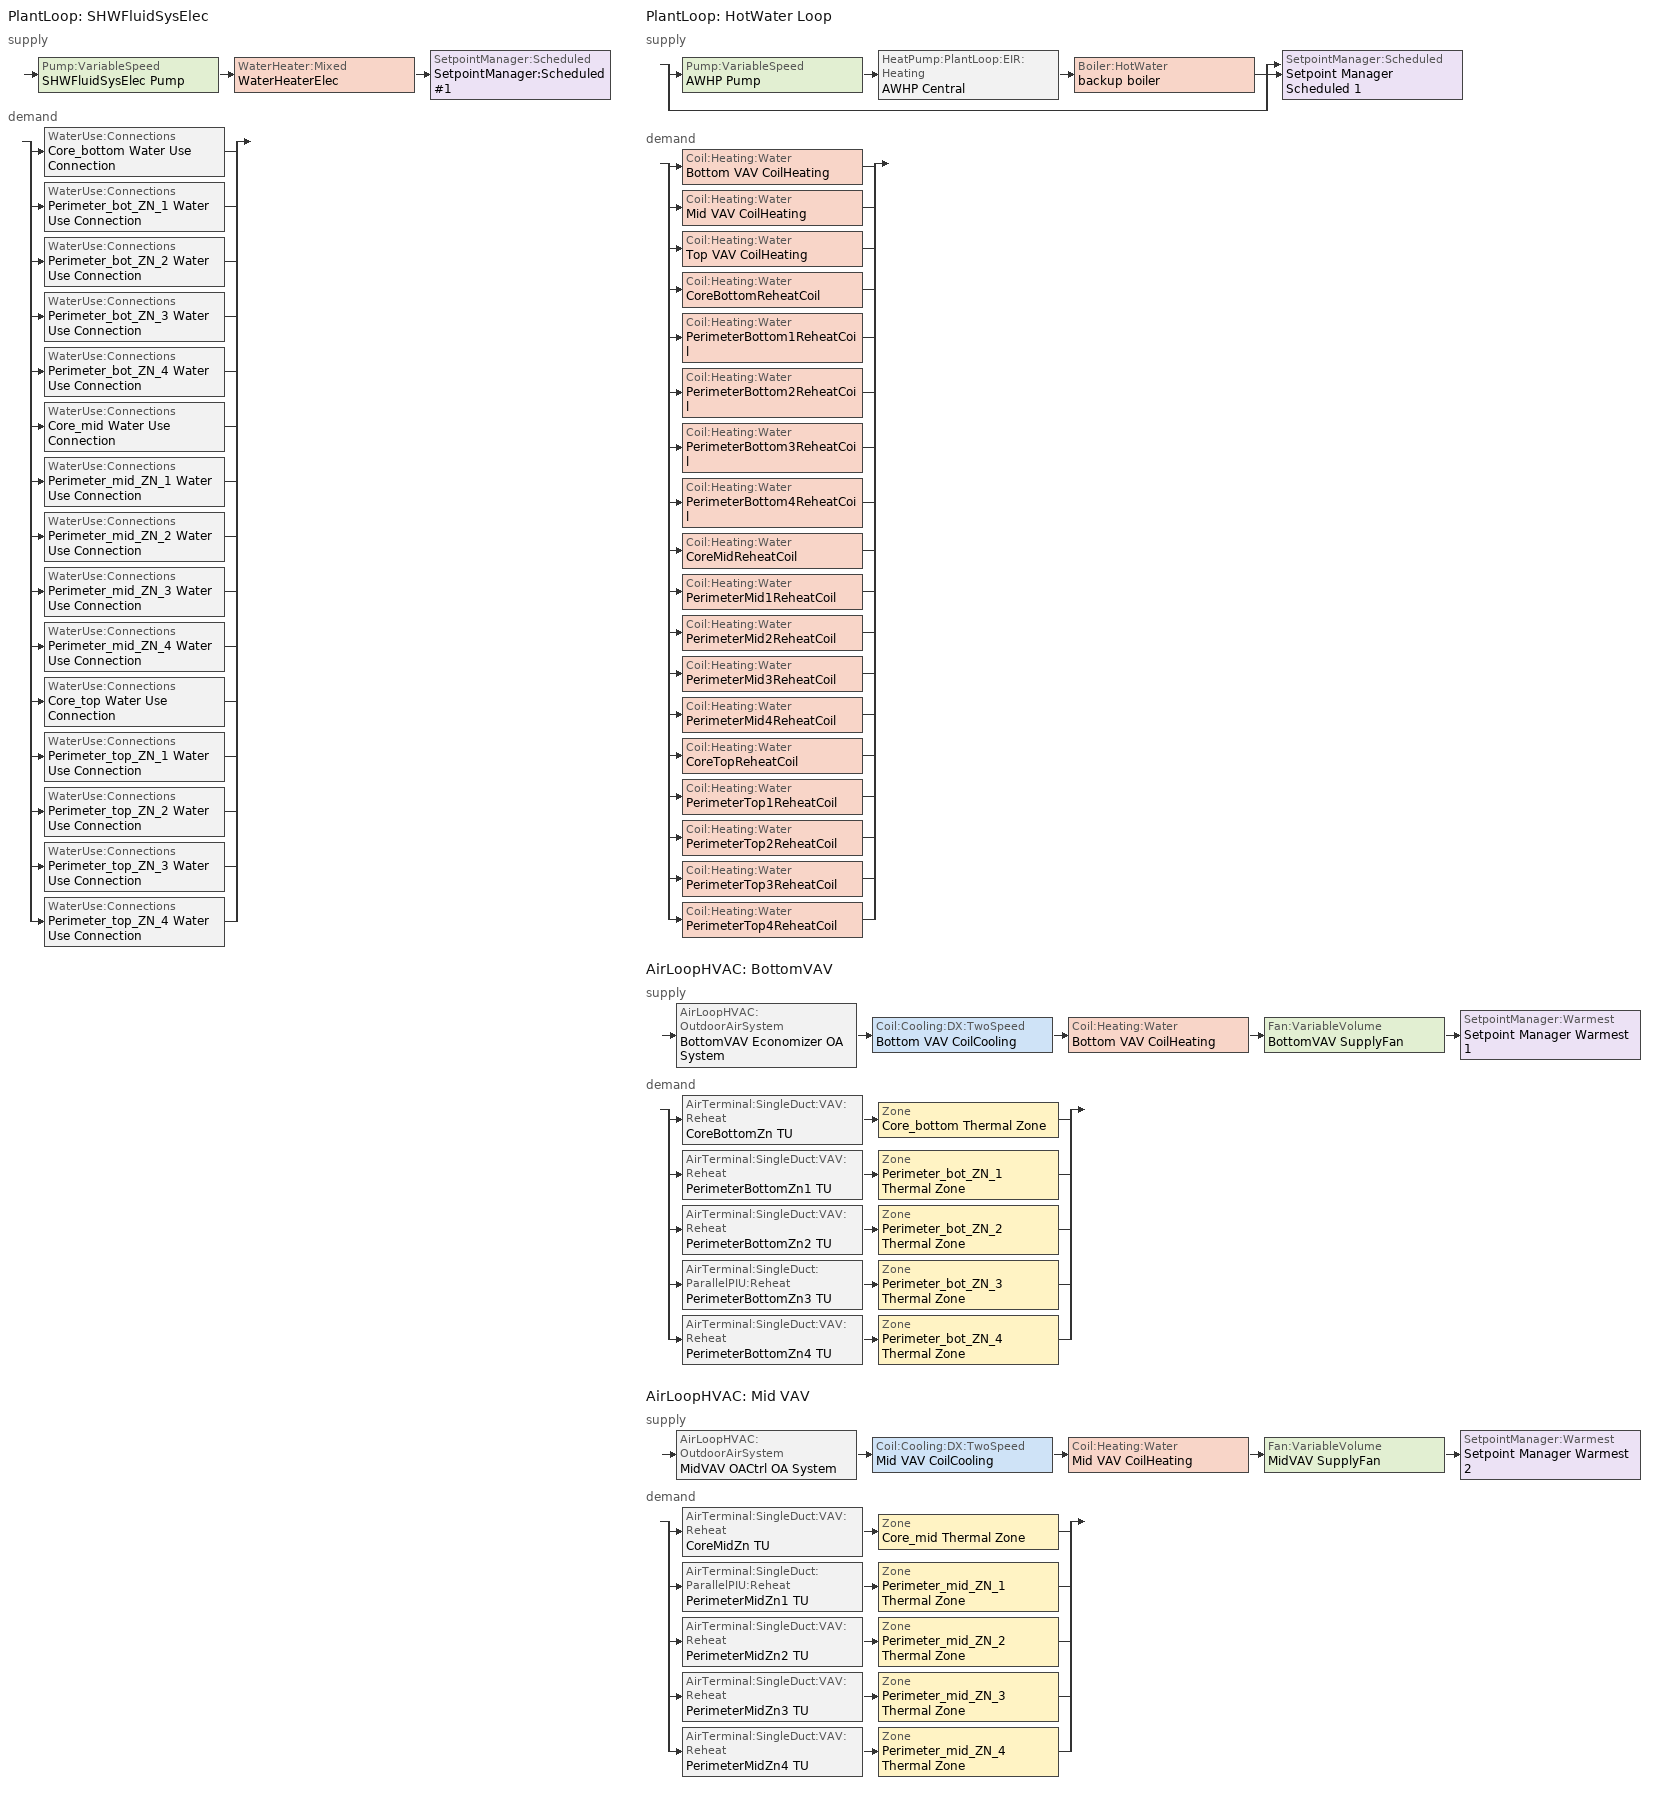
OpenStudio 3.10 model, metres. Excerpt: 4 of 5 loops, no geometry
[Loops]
PlantLoop 'SHWFluidSysElec'
 supply: Pump:VariableSpeed 'SHWFluidSysElec Pump' > WaterHeater:Mixed 'WaterHeaterElec' > SetpointManager:Scheduled 'SetpointManager:Scheduled #1'
 demand: split
  | WaterUse:Connections 'Core_bottom Water Use Connection'
  | WaterUse:Connections 'Perimeter_bot_ZN_1 Water Use Connection'
  | WaterUse:Connections 'Perimeter_bot_ZN_2 Water Use Connection'
  | WaterUse:Connections 'Perimeter_bot_ZN_3 Water Use Connection'
  | WaterUse:Connections 'Perimeter_bot_ZN_4 Water Use Connection'
  | WaterUse:Connections 'Core_mid Water Use Connection'
  | WaterUse:Connections 'Perimeter_mid_ZN_1 Water Use Connection'
  | WaterUse:Connections 'Perimeter_mid_ZN_2 Water Use Connection'
  | WaterUse:Connections 'Perimeter_mid_ZN_3 Water Use Connection'
  | WaterUse:Connections 'Perimeter_mid_ZN_4 Water Use Connection'
  | WaterUse:Connections 'Core_top Water Use Connection'
  | WaterUse:Connections 'Perimeter_top_ZN_1 Water Use Connection'
  | WaterUse:Connections 'Perimeter_top_ZN_2 Water Use Connection'
  | WaterUse:Connections 'Perimeter_top_ZN_3 Water Use Connection'
  | WaterUse:Connections 'Perimeter_top_ZN_4 Water Use Connection'
PlantLoop 'HotWater Loop'
 supply: split
  | Pump:VariableSpeed 'AWHP Pump' > HeatPump:PlantLoop:EIR:Heating 'AWHP Central' > Boiler:HotWater 'backup boiler'
  | bypass
  join > SetpointManager:Scheduled 'Setpoint Manager Scheduled 1'
 demand: split
  | Coil:Heating:Water 'Bottom VAV CoilHeating'
  | Coil:Heating:Water 'Mid VAV CoilHeating'
  | Coil:Heating:Water 'Top VAV CoilHeating'
  | Coil:Heating:Water 'CoreBottomReheatCoil'
  | Coil:Heating:Water 'PerimeterBottom1ReheatCoil'
  | Coil:Heating:Water 'PerimeterBottom2ReheatCoil'
  | Coil:Heating:Water 'PerimeterBottom3ReheatCoil'
  | Coil:Heating:Water 'PerimeterBottom4ReheatCoil'
  | Coil:Heating:Water 'CoreMidReheatCoil'
  | Coil:Heating:Water 'PerimeterMid1ReheatCoil'
  | Coil:Heating:Water 'PerimeterMid2ReheatCoil'
  | Coil:Heating:Water 'PerimeterMid3ReheatCoil'
  | Coil:Heating:Water 'PerimeterMid4ReheatCoil'
  | Coil:Heating:Water 'CoreTopReheatCoil'
  | Coil:Heating:Water 'PerimeterTop1ReheatCoil'
  | Coil:Heating:Water 'PerimeterTop2ReheatCoil'
  | Coil:Heating:Water 'PerimeterTop3ReheatCoil'
  | Coil:Heating:Water 'PerimeterTop4ReheatCoil'
AirLoopHVAC 'BottomVAV'
 supply: AirLoopHVAC:OutdoorAirSystem 'BottomVAV Economizer OA System' > Coil:Cooling:DX:TwoSpeed 'Bottom VAV CoilCooling' > Coil:Heating:Water 'Bottom VAV CoilHeating' > Fan:VariableVolume 'BottomVAV SupplyFan' > SetpointManager:Warmest 'Setpoint Manager Warmest 1'
 demand: split
  | AirTerminal:SingleDuct:VAV:Reheat 'CoreBottomZn TU' > Zone 'Core_bottom Thermal Zone'
  | AirTerminal:SingleDuct:VAV:Reheat 'PerimeterBottomZn1 TU' > Zone 'Perimeter_bot_ZN_1 Thermal Zone'
  | AirTerminal:SingleDuct:VAV:Reheat 'PerimeterBottomZn2 TU' > Zone 'Perimeter_bot_ZN_2 Thermal Zone'
  | AirTerminal:SingleDuct:ParallelPIU:Reheat 'PerimeterBottomZn3 TU' > Zone 'Perimeter_bot_ZN_3 Thermal Zone'
  | AirTerminal:SingleDuct:VAV:Reheat 'PerimeterBottomZn4 TU' > Zone 'Perimeter_bot_ZN_4 Thermal Zone'
AirLoopHVAC 'Mid VAV'
 supply: AirLoopHVAC:OutdoorAirSystem 'MidVAV OACtrl OA System' > Coil:Cooling:DX:TwoSpeed 'Mid VAV CoilCooling' > Coil:Heating:Water 'Mid VAV CoilHeating' > Fan:VariableVolume 'MidVAV SupplyFan' > SetpointManager:Warmest 'Setpoint Manager Warmest 2'
 demand: split
  | AirTerminal:SingleDuct:VAV:Reheat 'CoreMidZn TU' > Zone 'Core_mid Thermal Zone'
  | AirTerminal:SingleDuct:ParallelPIU:Reheat 'PerimeterMidZn1 TU' > Zone 'Perimeter_mid_ZN_1 Thermal Zone'
  | AirTerminal:SingleDuct:VAV:Reheat 'PerimeterMidZn2 TU' > Zone 'Perimeter_mid_ZN_2 Thermal Zone'
  | AirTerminal:SingleDuct:VAV:Reheat 'PerimeterMidZn3 TU' > Zone 'Perimeter_mid_ZN_3 Thermal Zone'
  | AirTerminal:SingleDuct:VAV:Reheat 'PerimeterMidZn4 TU' > Zone 'Perimeter_mid_ZN_4 Thermal Zone'
[SizingPeriod:DesignDay] Barometric Pressure {Pa}=100663; Wind Speed {m/s}=0.6; Wind Direction {deg}=260; Rain Indicator=No; Snow Indicator=No; Day of Month=21; Day Type=SummerDesignDay; Daylight Saving Time Indicator=No; Humidity Condition Type=Wetbulb; Dry-Bulb Temperature Range Modifier Type=DefaultMultipliers; Solar Model Indicator=ASHRAETau
Name | Maximum Dry-Bulb Temperature {C} | Daily Dry-Bulb Temperature Range {deltaC} | Month | Wetbulb or DewPoint at Maximum Dry-Bulb {C} | ASHRAE Clear Sky Optical Depth for Beam Irradiance | ASHRAE Clear Sky Optical Depth for Diffuse Irradiance
LOS ANGELES USC  September .4% Condns DB=>MCWB | 36.3 | 9.8 | 9 | 20.1 | 0.369 | 2.465
LOS ANGELES USC  October .4% Condns DB=>MCWB | 35.2 | 9.9 | 10 | 16.8 | 0.38 | 2.397
LOS ANGELES USC  November .4% Condns DB=>MCWB | 31.9 | 10.4 | 11 | 15.4 | 0.325 | 2.558
[Sizing:Zone] Zone Cooling Design Supply Air Temperature {C}=14; Zone Heating Design Supply Air Temperature {C}=40; Zone Cooling Design Supply Air Humidity Ratio {kg-H2O/kg-air}=0.0085; Zone Heating Design Supply Air Humidity Ratio {kg-H2O/kg-air}=0.008; Zone Heating Sizing Factor=1; Zone Cooling Sizing Factor=1; Cooling Design Air Flow Method=DesignDay; Cooling Minimum Air Flow per Zone Floor Area {m3/s-m2}=0; Cooling Minimum Air Flow {m3/s}=0; Cooling Minimum Air Flow Fraction=0; Heating Maximum Air Flow per Zone Floor Area {m3/s-m2}=0; Heating Maximum Air Flow {m3/s}=0; Account for Dedicated Outdoor Air System=No; Dedicated Outdoor Air System Control Strategy=NeutralSupplyAir; Dedicated Outdoor Air Low Setpoint Temperature for Design {C}=autosize; Dedicated Outdoor Air High Setpoint Temperature for Design {C}=autosize; Zone Load Sizing Method=Sensible Load Only No Latent Load; Zone Latent Cooling Design Supply Air Humidity Ratio Input Method=HumidityRatioDifference; Zone Cooling Design Supply Air Humidity Ratio Difference {kgWater/kgDryAir}=0.005; Zone Latent Heating Design Supply Air Humidity Ratio Input Method=HumidityRatioDifference; Zone Humidification Design Supply Air Humidity Ratio Difference {kgWater/kgDryAir}=0.005; Sizing Option=Coincident
Name | Zone Cooling Design Supply Air Temperature Input Method | Zone Cooling Design Supply Air Temperature Difference {deltaC} | Zone Heating Design Supply Air Temperature Input Method | Zone Heating Design Supply Air Temperature Difference {deltaC} | Heating Design Air Flow Method | Heating Maximum Air Flow Fraction
Core_bottom Thermal Zone; Core_mid Thermal Zone | TemperatureDifference | 8.33333 | TemperatureDifference | 13.8889 | DesignDayWithLimit | 0.5
Perimeter_bot_ZN_1 Thermal Zone; Perimeter_bot_ZN_2 Thermal Zone; Perimeter_bot_ZN_3 Thermal Zone; Perimeter_mid_ZN_1 Thermal Zone; Perimeter_mid_ZN_2 Thermal Zone; Perimeter_mid_ZN_4 Thermal Zone | TemperatureDifference | 11.1111 | TemperatureDifference | 13.8889 | DesignDayWithLimit | 0.5
Perimeter_bot_ZN_4 Thermal Zone | TemperatureDifference | 11.1111 | TemperatureDifference | 13.8889 | DesignDayWithLimit | 0.500002
FirstFloor_Plenum Thermal Zone; MidFloor_Plenum Thermal Zone; TopFloor_Plenum Thermal Zone | SupplyAirTemperature | 11.11 | SupplyAirTemperature | 11.11 | DesignDay | 0
Perimeter_mid_ZN_3 Thermal Zone | TemperatureDifference | 11.1111 | TemperatureDifference | 13.8889 | DesignDayWithLimit | 0.500001
[Zone equipment]
Core_bottom Thermal Zone: CoreBottomZn TU
Perimeter_bot_ZN_1 Thermal Zone: PerimeterBottomZn1 TU
Perimeter_bot_ZN_2 Thermal Zone: PerimeterBottomZn2 TU
Perimeter_bot_ZN_3 Thermal Zone: PerimeterBottomZn3 TU
Perimeter_bot_ZN_4 Thermal Zone: PerimeterBottomZn4 TU
Core_mid Thermal Zone: CoreMidZn TU
Perimeter_mid_ZN_1 Thermal Zone: PerimeterMidZn1 TU
Perimeter_mid_ZN_2 Thermal Zone: PerimeterMidZn2 TU
Perimeter_mid_ZN_3 Thermal Zone: PerimeterMidZn3 TU
Perimeter_mid_ZN_4 Thermal Zone: PerimeterMidZn4 TU
[PlantLoop] Glycol Concentration=0; Plant Loop Volume {m3}=Autocalculate; Load Distribution Scheme=Optimal
Name | Fluid Type | Maximum Loop Flow Rate {m3/s}
SHWFluidSysElec
HotWater Loop | Water | 0.0142584
[Sizing:Plant] Loop Type=Heating; Sizing Option=NonCoincident; Zone Timesteps in Averaging Window=1; Coincident Sizing Factor Mode=None
Name | Design Loop Exit Temperature {C} | Loop Design Temperature Difference {deltaC}
SHWFluidSysElec | 57.2222 | 44.4444
HotWater Loop | 54.4444 | 11.1111
[WaterHeater:Mixed]
WaterHeaterElec: Tank Volume {m3}=0.113562; Setpoint Temperature Schedule=WaterHeaterElec Setpoint Temp; Deadband Temperature Difference {deltaC}=2; Maximum Temperature Limit {C}=82.22; Heater Control Type=Cycle; Heater Maximum Capacity {W}=8743.98; Heater Fuel Type=Electricity; Heater Thermal Efficiency=0.99; Off Cycle Parasitic Fuel Consumption Rate {W}=0; Off Cycle Parasitic Fuel Type=NaturalGas; Off Cycle Parasitic Heat Fraction to Tank=0.8; On Cycle Parasitic Fuel Consumption Rate {W}=0; On Cycle Parasitic Fuel Type=NaturalGas; Ambient Temperature Indicator=Schedule; Ambient Temperature Schedule=WaterHeaterElec Ambient Temperature; Off Cycle Loss Coefficient to Ambient Temperature {W/K}=0.284978; On Cycle Loss Coefficient to Ambient Temperature {W/K}=0.284978; Use Side Effectiveness=1; Source Side Effectiveness=1; Use Side Design Flow Rate {m3/s}=autosize; Source Side Design Flow Rate {m3/s}=autosize; Indirect Water Heating Recovery Time {hr}=1.5; Source Side Flow Control Mode=IndirectHeatPrimarySetpoint
[WaterHeater:Sizing]
WaterHeaterElec: Design Mode=PeakDraw; Time Storage Can Meet Peak Draw {hr}=0.538503; Time for Tank Recovery {hr}=0; Nominal Tank Volume for Autosizing Plant Connections {m3}=1
[Pump:VariableSpeed] Pump Control Type=Intermittent; Skin Loss Radiative Fraction=0.5; Design Power Sizing Method=PowerPerFlowPerPressure; Design Electric Power per Unit Flow Rate {W/(m3/s)}=348701.1; Design Shaft Power per Unit Flow Rate per Unit Head {W-s/m3-Pa}=1.28205; Design Minimum Flow Rate Fraction=0
Name | Rated Pump Head {Pa} | Rated Flow Rate {m3/s} | Rated Power Consumption {W} | Motor Efficiency | Coefficient 1 of the Part Load Performance Curve | Coefficient 2 of the Part Load Performance Curve | Coefficient 3 of the Part Load Performance Curve | Coefficient 4 of the Part Load Performance Curve | Minimum Flow Rate {m3/s}
SHWFluidSysElec Pump | 0
AWHP Pump | 193692 | 0.0142584 | 4295.63 | 0.917 | 0.0273 | -0.1317 | 0.6642 | 0.4445 | 0
[SetpointManager:Scheduled] Control Variable=Temperature
Name | Schedule | Setpoint Node or NodeList
SetpointManager:Scheduled #1 | SHWFluidSysElec Supply Temp Schedule | SHWFluidSysElec Supply Mixer Outlet Node
Setpoint Manager Scheduled 1 | HotWater Loop Supply Temp Schedule | HotWater Loop Supply Mixer Outlet Node
[WaterUse:Connections] Drain Water Heat Exchanger Type=None; Drain Water Heat Exchanger Destination=Plant
Name | Water Use Equipment Name 1
Core_bottom Water Use Connection | Core_bottom Water Use Equipment
Perimeter_bot_ZN_1 Water Use Connection | Perimeter_bot_ZN_1 Water Use Equipment
Perimeter_bot_ZN_2 Water Use Connection | Perimeter_bot_ZN_2 Water Use Equipment
Perimeter_bot_ZN_3 Water Use Connection | Perimeter_bot_ZN_3 Water Use Equipment
Perimeter_bot_ZN_4 Water Use Connection | Perimeter_bot_ZN_4 Water Use Equipment
Core_mid Water Use Connection | Core_mid Water Use Equipment
Perimeter_mid_ZN_1 Water Use Connection | Perimeter_mid_ZN_1 Water Use Equipment
Perimeter_mid_ZN_2 Water Use Connection | Perimeter_mid_ZN_2 Water Use Equipment
Perimeter_mid_ZN_3 Water Use Connection | Perimeter_mid_ZN_3 Water Use Equipment
Perimeter_mid_ZN_4 Water Use Connection | Perimeter_mid_ZN_4 Water Use Equipment
Core_top Water Use Connection | Core_top Water Use Equipment
Perimeter_top_ZN_1 Water Use Connection | Perimeter_top_ZN_1 Water Use Equipment
Perimeter_top_ZN_2 Water Use Connection | Perimeter_top_ZN_2 Water Use Equipment
Perimeter_top_ZN_3 Water Use Connection | Perimeter_top_ZN_3 Water Use Equipment
Perimeter_top_ZN_4 Water Use Connection | Perimeter_top_ZN_4 Water Use Equipment
[WaterUse:Equipment:Definition]
Name | Peak Flow Rate {m3/s} | Target Temperature Schedule
Core_bottom Water Use Definition | 1.00188e-05 | Core_bottom Target SHW Temp
Perimeter_bot_ZN_1 Water Use Definition | 2.11204e-06 | Perimeter_bot_ZN_1 Target SHW Temp
Perimeter_bot_ZN_2 Water Use Definition | 1.3371e-06 | Perimeter_bot_ZN_2 Target SHW Temp
Perimeter_bot_ZN_3 Water Use Definition | 2.11204e-06 | Perimeter_bot_ZN_3 Target SHW Temp
Perimeter_bot_ZN_4 Water Use Definition | 1.33701e-06 | Perimeter_bot_ZN_4 Target SHW Temp
Core_mid Water Use Definition | 1.00188e-05 | Core_mid Target SHW Temp
Perimeter_mid_ZN_1 Water Use Definition | 2.11204e-06 | Perimeter_mid_ZN_1 Target SHW Temp
Perimeter_mid_ZN_2 Water Use Definition | 1.3371e-06 | Perimeter_mid_ZN_2 Target SHW Temp
Perimeter_mid_ZN_3 Water Use Definition | 2.11204e-06 | Perimeter_mid_ZN_3 Target SHW Temp
Perimeter_mid_ZN_4 Water Use Definition | 1.33701e-06 | Perimeter_mid_ZN_4 Target SHW Temp
Core_top Water Use Definition | 1.00188e-05 | Core_top Target SHW Temp
Perimeter_top_ZN_1 Water Use Definition | 2.11204e-06 | Perimeter_top_ZN_1 Target SHW Temp
Perimeter_top_ZN_2 Water Use Definition | 1.3371e-06 | Perimeter_top_ZN_2 Target SHW Temp
Perimeter_top_ZN_3 Water Use Definition | 2.11204e-06 | Perimeter_top_ZN_3 Target SHW Temp
Perimeter_top_ZN_4 Water Use Definition | 1.33701e-06 | Perimeter_top_ZN_4 Target SHW Temp
[WaterUse:Equipment] Flow Rate Fraction Schedule=OfficeServiceHotWater
Name | Water Use Equipment Definition
Core_bottom Water Use Equipment | Core_bottom Water Use Definition
Perimeter_bot_ZN_1 Water Use Equipment | Perimeter_bot_ZN_1 Water Use Definition
Perimeter_bot_ZN_2 Water Use Equipment | Perimeter_bot_ZN_2 Water Use Definition
Perimeter_bot_ZN_3 Water Use Equipment | Perimeter_bot_ZN_3 Water Use Definition
Perimeter_bot_ZN_4 Water Use Equipment | Perimeter_bot_ZN_4 Water Use Definition
Core_mid Water Use Equipment | Core_mid Water Use Definition
Perimeter_mid_ZN_1 Water Use Equipment | Perimeter_mid_ZN_1 Water Use Definition
Perimeter_mid_ZN_2 Water Use Equipment | Perimeter_mid_ZN_2 Water Use Definition
Perimeter_mid_ZN_3 Water Use Equipment | Perimeter_mid_ZN_3 Water Use Definition
Perimeter_mid_ZN_4 Water Use Equipment | Perimeter_mid_ZN_4 Water Use Definition
Core_top Water Use Equipment | Core_top Water Use Definition
Perimeter_top_ZN_1 Water Use Equipment | Perimeter_top_ZN_1 Water Use Definition
Perimeter_top_ZN_2 Water Use Equipment | Perimeter_top_ZN_2 Water Use Definition
Perimeter_top_ZN_3 Water Use Equipment | Perimeter_top_ZN_3 Water Use Definition
Perimeter_top_ZN_4 Water Use Equipment | Perimeter_top_ZN_4 Water Use Definition
[HeatPump:PlantLoop:EIR:Heating]
AWHP Central: Condenser Type=AirSource; Load Side Reference Flow Rate {m3/s}=Autosize; Source Side Reference Flow Rate {m3/s}=Autosize; Heat Recovery Reference Flow Rate {m3/s}=Autosize; Reference Capacity {W}=155910; Reference Coefficient of Performance {W/W}=3.69363; Sizing Factor=1; Capacity Modifier Function of Temperature Curve=HtPumpHtgQRatio_fTlwTdbSI; Electric Input to Output Ratio Modifier Function of Temperature Curve=HtPumpHtgEIRRatio_fTlwTdbSI; Electric Input to Output Ratio Modifier Function of Part Load Ratio Curve=HtPumpHtgEIRRatio_fPLR; Heating To Cooling Capacity Sizing Ratio=1; Heat Pump Sizing Method=CoolingCapacity; Control Type=Load; Flow Mode=VariableSpeedPumping; Minimum Part Load Ratio=0.2; Minimum Source Inlet Temperature {C}=-8.33333; Maximum Source Inlet Temperature {C}=100; Maximum Outdoor Dry Bulb Temperature For Defrost Operation=10; Heat Pump Defrost Control=Timed; Heat Pump Defrost Time Period Fraction=0.058333; Timed Empirical Defrost Frequency Curve=HtPumpDefrostFreq_fTdbSI; Timed Empirical Defrost Heat Load Penalty Curve=HtPumpDefrostHtLd_fTdbSI; Timed Empirical Defrost Heat Input Energy Fraction Curve=HtPumpDefrostHIFrac_fTdbSI; Minimum Heat Recovery Outlet Temperature {C}=4.5
[Boiler:HotWater]
backup boiler: Fuel Type=NaturalGas; Nominal Capacity {W}=157086; Nominal Thermal Efficiency=0.84; Efficiency Curve Temperature Evaluation Variable=LeavingBoiler; Normalized Boiler Efficiency Curve=BlrHWBlrFIRRatio_fQRatioSI; Design Water Flow Rate {m3/s}=0.00338224; Water Outlet Upper Temperature Limit {C}=99; Boiler Flow Mode=LeavingSetpointModulated; On Cycle Parasitic Electric Load {W}=46.8744; Off Cycle Parasitic Fuel Load {W}=0; Sizing Factor=1
[AirLoopHVAC] Availability Schedule=OfficeHVACAvail; Design Return Air Flow Fraction of Supply Air Flow=1
Name | Design Supply Air Flow Rate {m3/s}
BottomVAV | 5.41706
Mid VAV | 5.71816
[Sizing:System] Preheat Design Temperature {C}=5.68434e-14; Preheat Design Humidity Ratio {kg-H2O/kg-Air}=0; Precool Design Temperature {C}=5.68434e-14; Precool Design Humidity Ratio {kg-H2O/kg-Air}=0; Central Cooling Design Supply Air Temperature {C}=12.7778; Central Heating Design Supply Air Temperature {C}=15.5556; Sizing Option=Coincident; 100% Outdoor Air in Cooling=No; 100% Outdoor Air in Heating=No; Central Cooling Design Supply Air Humidity Ratio {kg-H2O/kg-Air}=0.0085; Central Heating Design Supply Air Humidity Ratio {kg-H2O/kg-Air}=0.008; Zone Maximum Outdoor Air Fraction=1; Cooling Supply Air Flow Rate Per Floor Area {m3/s-m2}=0.00996765; Cooling Fraction of Autosized Cooling Supply Air Flow Rate=1; Cooling Supply Air Flow Rate Per Unit Cooling Capacity {m3/s-W}=3.94755e-05; Heating Supply Air Flow Rate Per Floor Area {m3/s-m2}=0.00996765; Heating Fraction of Autosized Heating Supply Air Flow Rate=1; Heating Fraction of Autosized Cooling Supply Air Flow Rate=1; Heating Supply Air Flow Rate Per Unit Heating Capacity {m3/s-W}=3.15882e-05; Cooling Design Capacity Method=CoolingDesignCapacity; Cooling Design Capacity {W}=autosize; Cooling Design Capacity Per Floor Area {W/m2}=234.7; Fraction of Autosized Cooling Design Capacity=1; Heating Design Capacity Method=HeatingDesignCapacity; Heating Design Capacity {W}=autosize; Heating Design Capacity Per Floor Area {W/m2}=157; Fraction of Autosized Heating Design Capacity=1; Central Cooling Capacity Control Method=OnOff; Occupant Diversity=autosize
Name | Central Heating Maximum System Air Flow Ratio
BottomVAV | 0.44814
Mid VAV | 0.418
[AvailabilityManager:NightCycle] Applicability Schedule=Always On Discrete; Control Type=CycleOnAny; Thermostat Tolerance {deltaC}=1.11111; Cycling Run Time Control Type=ThermostatWithMinimumRunTime; Cycling Run Time {s}=900
Availability Manager Night Cycle 1; Availability Manager Night Cycle 2; Availability Manager Night Cycle 3
[Fan:VariableVolume] Availability Schedule=Always On Discrete; Fan Total Efficiency=0.6006; Pressure Rise {Pa}=1204.46; Fan Power Minimum Flow Rate Input Method=FixedFlowRate; Fan Power Minimum Flow Fraction=0; Fan Power Minimum Air Flow Rate {m3/s}=1.26548; Motor Efficiency=0.924; Motor In Airstream Fraction=1; Fan Power Coefficient 1=0.04076; Fan Power Coefficient 2=0.088045; Fan Power Coefficient 3=-0.072926; Fan Power Coefficient 4=0.94374; Fan Power Coefficient 5=0
Name | Maximum Flow Rate {m3/s}
BottomVAV SupplyFan | 5.41706
MidVAV SupplyFan | 5.71816
[Coil:Heating:Water] Availability Schedule=Always On Discrete; Performance Input Method=NominalCapacity; Rated Inlet Water Temperature {C}=54.4444; Rated Inlet Air Temperature {C}=16.6; Rated Outlet Water Temperature {C}=43.3333; Rated Outlet Air Temperature {C}=32.2
Name | Rated Capacity {W}
Bottom VAV CoilHeating | 18407.3
Mid VAV CoilHeating | 19430.4
Top VAV CoilHeating | 20508.6
CoreBottomReheatCoil | 37640
PerimeterBottom1ReheatCoil | 10150.4
PerimeterBottom2ReheatCoil | 6116.89
PerimeterBottom3ReheatCoil; PerimeterMid1ReheatCoil; PerimeterTop1ReheatCoil | 3355.37
PerimeterBottom4ReheatCoil | 6338.63
CoreMidReheatCoil | 39538.5
PerimeterMid2ReheatCoil | 7332.87
PerimeterMid3ReheatCoil | 7681.25
PerimeterMid4ReheatCoil | 7794.81
CoreTopReheatCoil | 40821
PerimeterTop2ReheatCoil | 7300.9
PerimeterTop3ReheatCoil | 7969.83
PerimeterTop4ReheatCoil | 8207.78
[Controller:WaterCoil] Action=Normal
Controller Water Coil 1: Water Coil=Bottom VAV CoilHeating; Controller Convergence Tolerance {deltaC}=0.1; Maximum Actuated Flow {m3/s}=0.000495411; Minimum Actuated Flow {m3/s}=0
Controller Water Coil 2: Water Coil=Mid VAV CoilHeating; Controller Convergence Tolerance {deltaC}=0.1; Maximum Actuated Flow {m3/s}=0.000522948; Minimum Actuated Flow {m3/s}=0
Controller Water Coil 3: Water Coil=Top VAV CoilHeating; Controller Convergence Tolerance {deltaC}=0.1; Maximum Actuated Flow {m3/s}=0.000551965; Minimum Actuated Flow {m3/s}=0
Controller Water Coil 4: Water Coil=CoreBottomReheatCoil
Controller Water Coil 5: Water Coil=PerimeterBottom1ReheatCoil
Controller Water Coil 6: Water Coil=PerimeterBottom2ReheatCoil
Controller Water Coil 7: Water Coil=PerimeterBottom3ReheatCoil
Controller Water Coil 8: Water Coil=PerimeterBottom4ReheatCoil
Controller Water Coil 9: Water Coil=CoreMidReheatCoil
Controller Water Coil 10: Water Coil=PerimeterMid1ReheatCoil
Controller Water Coil 11: Water Coil=PerimeterMid2ReheatCoil
Controller Water Coil 12: Water Coil=PerimeterMid3ReheatCoil
Controller Water Coil 13: Water Coil=PerimeterMid4ReheatCoil
Controller Water Coil 14: Water Coil=CoreTopReheatCoil
Controller Water Coil 15: Water Coil=PerimeterTop1ReheatCoil
Controller Water Coil 16: Water Coil=PerimeterTop2ReheatCoil
Controller Water Coil 17: Water Coil=PerimeterTop3ReheatCoil
Controller Water Coil 18: Water Coil=PerimeterTop4ReheatCoil
[Coil:Cooling:DX:TwoSpeed] Availability Schedule=Always On Discrete; Rated High Speed Sensible Heat Ratio=Autosize; Rated High Speed COP {W/W}=3.42235; Rated High Speed Evaporator Fan Power Per Volume Flow Rate 2017 {W/(m3/s)}=773.3; Rated High Speed Evaporator Fan Power Per Volume Flow Rate 2023 {W/(m3/s)}=934.4; Unit Internal Static Air Pressure {Pa}=773.3; Total Cooling Capacity Function of Temperature Curve=CoilClgDXQRatio_fTwbToadbSI; Total Cooling Capacity Function of Flow Fraction Curve=CoilClgDXDblQRatio_fCFMRatio; Energy Input Ratio Function of Temperature Curve=CoilClgDXEIRRatio_fTwbToadbSI; Energy Input Ratio Function of Flow Fraction Curve=CoilClgDXDblEIRRatio_fCFMRatio; Part Load Fraction Correlation Curve=CoilClgDXEIRRatio_fQFrac; Rated Low Speed Sensible Heat Ratio=Autosize; Rated Low Speed COP {W/W}=3.42235; Rated Low Speed Evaporator Fan Power Per Volume Flow Rate 2017 {W/(m3/s)}=773.3; Rated Low Speed Evaporator Fan Power Per Volume Flow Rate 2023 {W/(m3/s)}=934.4; Condenser Type=AirCooled; Minimum Outdoor Dry-Bulb Temperature for Compressor Operation {C}=-25; High Speed Evaporative Condenser Effectiveness=0.9; High Speed Evaporative Condenser Air Flow Rate {m3/s}=Autosize; High Speed Evaporative Condenser Pump Rated Power Consumption {W}=Autosize; Low Speed Evaporative Condenser Effectiveness=0.9; Low Speed Evaporative Condenser Air Flow Rate {m3/s}=Autosize; Low Speed Evaporative Condenser Pump Rated Power Consumption {W}=Autosize; Basin Heater Capacity {W/K}=0; Basin Heater Setpoint Temperature {C}=2
Name | Rated High Speed Total Cooling Capacity {W} | Rated High Speed Air Flow Rate {m3/s} | Rated Low Speed Total Cooling Capacity {W} | Rated Low Speed Air Flow Rate {m3/s} | Low Speed Total Cooling Capacity Function of Temperature Curve | Low Speed Energy Input Ratio Function of Temperature Curve
Bottom VAV CoilCooling | 136709 | 5.41706 | 68354.6 | 2.70853 | CoilClgDXQRatio_fTwbToadbSI 1 | CoilClgDXEIRRatio_fTwbToadbSI 1
Mid VAV CoilCooling | 143477 | 5.71816 | 71738.5 | 2.85908 | CoilClgDXQRatio_fTwbToadbSI 2 | CoilClgDXEIRRatio_fTwbToadbSI 2
[Controller:OutdoorAir] Minimum Outdoor Air Flow Rate {m3/s}=0; Maximum Outdoor Air Flow Rate {m3/s}=Autosize; Economizer Control Type=FixedDryBulb; Economizer Control Action Type=ModulateFlow; Economizer Maximum Limit Dry-Bulb Temperature {C}=21.6667; Economizer Maximum Limit Enthalpy {J/kg}=116300; Lockout Type=NoLockout; Minimum Limit Type=FixedMinimum; High Humidity Control=No; High Humidity Outdoor Air Flow Ratio=1; Control High Indoor Humidity Based on Outdoor Humidity Ratio=Yes; Heat Recovery Bypass Control Type=BypassWhenWithinEconomizerLimits; Economizer Operation Staging=InterlockedWithMechanicalCooling
Name | Minimum Outdoor Air Schedule | Maximum Fraction of Outdoor Air Schedule | Controller Mechanical Ventilation
BottomVAV Economizer | BottomVAV Economizer Schedule | BottomVAV Economizer Max OA Schedule | BottomVAV Economizer Mech Vent Controller
MidVAV OACtrl | MidVAV OACtrl Schedule | MidVAV OACtrl Max OA Schedule | MidVAV OACtrl Mech Vent Controller
[Controller:MechanicalVentilation] Availability Schedule=Always On Discrete
BottomVAV Economizer Mech Vent Controller; MidVAV OACtrl Mech Vent Controller
[AirLoopHVAC:OutdoorAirSystem]
Name | Controller
BottomVAV Economizer OA System | BottomVAV Economizer
MidVAV OACtrl OA System | MidVAV OACtrl
[SetpointManager:Warmest] Control Variable=Temperature; Minimum Setpoint Temperature {C}=12.7778; Maximum Setpoint Temperature {C}=15.5556; Strategy=MaximumTemperature
Name | Setpoint Node or NodeList
Setpoint Manager Warmest 1 | BottomVAV SupplyFan Outlet Node
Setpoint Manager Warmest 2 | MidVAV SupplyFan Outlet Node
[AirTerminal:SingleDuct:VAV:Reheat] Availability Schedule=Always On Discrete; Zone Minimum Air Flow Input Method=FixedFlowRate; Constant Minimum Air Flow Fraction=0.3; Maximum Hot Water or Steam Flow Rate {m3/s}=AutoSize; Minimum Hot Water or Steam Flow Rate {m3/s}=0; Convergence Tolerance=0.001; Damper Heating Action=Reverse; Maximum Reheat Air Temperature {C}=35; Control For Outdoor Air=No
Name | Maximum Air Flow Rate {m3/s} | Fixed Minimum Air Flow Rate {m3/s} | Reheat Coil | Maximum Flow Fraction During Reheat
CoreBottomZn TU | 3.54465 | 0.749457 | CoreBottomReheatCoil | 0.5
PerimeterBottomZn1 TU | 0.955892 | 0.157991 | PerimeterBottom1ReheatCoil | 0.5
PerimeterBottomZn2 TU | 0.576045 | 0.100022 | PerimeterBottom2ReheatCoil | 0.5
PerimeterBottomZn4 TU | 0.596924 | 0.100015 | PerimeterBottom4ReheatCoil | 0.500002
CoreMidZn TU | 3.72345 | 0.749457 | CoreMidReheatCoil | 0.5
PerimeterMidZn2 TU | 0.690558 | 0.100022 | PerimeterMid2ReheatCoil | 0.499999
PerimeterMidZn3 TU | 0.723363 | 0.157991 | PerimeterMid3ReheatCoil | 0.500001
PerimeterMidZn4 TU | 0.734058 | 0.100015 | PerimeterMid4ReheatCoil | 0.499999
[Fan:ConstantVolume] Availability Schedule=OfficeHVACAvail; Fan Total Efficiency=0.4275; Pressure Rise {Pa}=271.878; Motor Efficiency=0.855; Motor In Airstream Fraction=1
Name | Maximum Flow Rate {m3/s}
Fan 4 | 0.32828
Fan 5 | 0.575908
[AirTerminal:SingleDuct:ParallelPIU:Reheat] Availability Schedule=Always On Discrete; Fan On Flow Fraction=0.22; Maximum Hot Water or Steam Flow Rate {m3/s}=Autosize; Minimum Hot Water or Steam Flow Rate {m3/s}=0; Convergence Tolerance=0.001; Fan Control Type=ConstantSpeed; Minimum Fan Turn Down Ratio=0.3; Heating Control Type=Staged; Design Heating Discharge Air Temperature {C}=32.1; High Limit Heating Discharge Air Temperature {C}=37.7
Name | Maximum Primary Air Flow Rate {m3/s} | Maximum Secondary Air Flow Rate {m3/s} | Minimum Primary Air Flow Fraction | Fan | Reheat Coil
PerimeterBottomZn3 TU | 0.656559 | 0.32828 | 0.240636 | Fan 4 | PerimeterBottom3ReheatCoil
PerimeterMidZn1 TU | 1.15181 | 0.575908 | 0.137168 | Fan 5 | PerimeterMid1ReheatCoil
[Curve:Biquadratic]
Name | Coefficient1 Constant | Coefficient2 x | Coefficient3 x**2 | Coefficient4 y | Coefficient5 y**2 | Coefficient6 x*y | Minimum Value of x | Maximum Value of x | Minimum Value of y | Maximum Value of y | Minimum Curve Output | Maximum Curve Output
CoilClgDXQRatio_fTwbToadbSI; CoilClgDXQRatio_fTwbToadbSI 1; CoilClgDXQRatio_fTwbToadbSI 2 | 0.86779 | 0.014245 | 0.000554 | -0.007569 | 3.2e-05 | -0.000191 | 13.89 | 25 | 23.89 | 46.11 | 0.77 | 1.29
CoilClgDXEIRRatio_fTwbToadbSI; CoilClgDXEIRRatio_fTwbToadbSI 1; CoilClgDXEIRRatio_fTwbToadbSI 2 | 0.116709 | 0.028458 | -0.000411 | 0.021422 | 0.000162 | -0.00068 | 13.89 | 25 | 23.89 | 46.11 | 0.77 | 1.33
HtPumpHtgQRatio_fTlwTdbSI | 0.794901 | 0.003885 | -5.8e-05 | 0.027811 | 0.000318 | -0.000131 | 15 | 70 | -17 | 37.22 |  | 1.55
HtPumpHtgEIRRatio_fTlwTdbSI | 0.53073 | 0.006552 | 0.000264 | -0.036207 | 0.001266 | -0.000791 | 15 | 70 | -17 | 37.22 | 0.4 | 1.48
[Curve:Cubic]
Name | Coefficient1 Constant | Coefficient2 x | Coefficient3 x**2 | Coefficient4 x**3 | Minimum Value of x | Maximum Value of x | Minimum Curve Output | Maximum Curve Output
CoilClgDXEIRRatio_fQFrac | 0 | 5.1091 | -8.5515 | 4.4744 | 0.7 | 1 | 0.92 | 1
CoilClgDXDblEIRRatio_fCFMRatio | 1.00795 | 0.345441 | -0.692289 | 0.338899 | 0 | 100
HtPumpHtgEIRRatio_fPLR | 2.0148 | -4.3005 | 6.1264 | -2.8328 | 0.1 | 1
CoilClgDXDblQRatio_fCFMRatio | 0.472786 | 1.24334 | -1.03871 | 0.322578 | 0 | 100 | 0.47
[Curve:Quadratic]
Name | Coefficient1 Constant | Coefficient2 x | Coefficient3 x**2 | Minimum Value of x | Maximum Value of x | Minimum Curve Output
BlrHWBlrFIRRatio_fQRatioSI | 0.6267 | 0.674 | -0.3073 | 0 | 100 | 0.75
HtPumpDefrostFreq_fTdbSI | 0.71582 | -0.024822 | 0 | -30 | 10.607
HtPumpDefrostHtLd_fTdbSI | 0.08286 | -0.007812 | 0 | -30 | 10.607
HtPumpDefrostHIFrac_fTdbSI | 0.034323 | -0.00072 | 0 | -30 | 10.607
[Schedule:Day]
OnDay; AllOnHVACAvailDay; BottomVAV Economizer Schedule Week 1 Summer; BottomVAV Economizer Schedule Week 1 Winter; MidVAV OACtrl Schedule Week 1 Summer; MidVAV OACtrl Schedule Week 1 Winter: 1, 0, 1, 2, 0, 1, 3, 0, 1, 4, 0, 1, 5, 0, 1, 6, 0, 1, 7, 0, 1, 8, 0, 1, 9, 0, 1, 10, 0, 1, 11, 0, 1, 12, 0, 1, 13, 0, 1, 14, 0, 1, 15, 0, 1, 16, 0, 1, 17, 0, 1, 18, 0, 1, 19, 0, 1, 20, 0, 1, 21, 0, 1, 22, 0, 1, 23, 0, 1, 24, 0, 1
OffDay; OfficeHVACAvailSun; BottomVAV Economizer Schedule Week 1 Sunday; BottomVAV Economizer Schedule Week 1 Holiday; BottomVAV Economizer Schedule Week 1 Custom 1; BottomVAV Economizer Schedule Week 1 Custom 2; MidVAV OACtrl Schedule Week 1 Sunday; MidVAV OACtrl Schedule Week 1 Holiday; MidVAV OACtrl Schedule Week 1 Custom 1; MidVAV OACtrl Schedule Week 1 Custom 2: 1, 0, 0, 2, 0, 0, 3, 0, 0, 4, 0, 0, 5, 0, 0, 6, 0, 0, 7, 0, 0, 8, 0, 0, 9, 0, 0, 10, 0, 0, 11, 0, 0, 12, 0, 0, 13, 0, 0, 14, 0, 0, 15, 0, 0, 16, 0, 0, 17, 0, 0, 18, 0, 0, 19, 0, 0, 20, 0, 0, 21, 0, 0, 22, 0, 0, 23, 0, 0, 24, 0, 0
OfficeServiceHotWaterSun: 1, 0, 0.04, 2, 0, 0.04, 3, 0, 0.04, 4, 0, 0.04, 5, 0, 0.04, 6, 0, 0.07, 7, 0, 0.04, 8, 0, 0.04, 9, 0, 0.04, 10, 0, 0.04, 11, 0, 0.04, 12, 0, 0.06, 13, 0, 0.06, 14, 0, 0.09, 15, 0, 0.06, 16, 0, 0.04, 17, 0, 0.04, 18, 0, 0.04, 19, 0, 0.04, 20, 0, 0.04, 21, 0, 0.04, 22, 0, 0.07, 23, 0, 0.04, 24, 0, 0.04
OfficeServiceHotWaterWD: 1, 0, 0.05, 2, 0, 0.05, 3, 0, 0.05, 4, 0, 0.05, 5, 0, 0.05, 6, 0, 0.08, 7, 0, 0.07, 8, 0, 0.19, 9, 0, 0.35, 10, 0, 0.38, 11, 0, 0.39, 12, 0, 0.47, 13, 0, 0.57, 14, 0, 0.54, 15, 0, 0.34, 16, 0, 0.33, 17, 0, 0.44, 18, 0, 0.26, 19, 0, 0.21, 20, 0, 0.15, 21, 0, 0.17, 22, 0, 0.08, 23, 0, 0.05, 24, 0, 0.05
OfficeServiceHotWaterSat: 1, 0, 0.05, 2, 0, 0.05, 3, 0, 0.05, 4, 0, 0.05, 5, 0, 0.05, 6, 0, 0.08, 7, 0, 0.07, 8, 0, 0.11, 9, 0, 0.15, 10, 0, 0.21, 11, 0, 0.19, 12, 0, 0.23, 13, 0, 0.2, 14, 0, 0.19, 15, 0, 0.15, 16, 0, 0.12, 17, 0, 0.14, 18, 0, 0.07, 19, 0, 0.07, 20, 0, 0.07, 21, 0, 0.07, 22, 0, 0.09, 23, 0, 0.05, 24, 0, 0.05
OfficeHVACAvailWD; BottomVAV Economizer Schedule Week 1 Monday; BottomVAV Economizer Schedule Week 1 Tuesday; BottomVAV Economizer Schedule Week 1 Wednesday; BottomVAV Economizer Schedule Week 1 Thursday; BottomVAV Economizer Schedule Week 1 Friday; MidVAV OACtrl Schedule Week 1 Monday; MidVAV OACtrl Schedule Week 1 Tuesday; MidVAV OACtrl Schedule Week 1 Wednesday; MidVAV OACtrl Schedule Week 1 Thursday; MidVAV OACtrl Schedule Week 1 Friday: 1, 0, 0, 2, 0, 0, 3, 0, 0, 4, 0, 0, 5, 0, 0, 6, 0, 1, 7, 0, 1, 8, 0, 1, 9, 0, 1, 10, 0, 1, 11, 0, 1, 12, 0, 1, 13, 0, 1, 14, 0, 1, 15, 0, 1, 16, 0, 1, 17, 0, 1, 18, 0, 1, 19, 0, 1, 20, 0, 1, 21, 0, 1, 22, 0, 1, 23, 0, 1, 24, 0, 1
OfficeHVACAvailSat; BottomVAV Economizer Schedule Week 1 Saturday; MidVAV OACtrl Schedule Week 1 Saturday: 1, 0, 0, 2, 0, 0, 3, 0, 0, 4, 0, 0, 5, 0, 0, 6, 0, 1, 7, 0, 1, 8, 0, 1, 9, 0, 1, 10, 0, 1, 11, 0, 1, 12, 0, 1, 13, 0, 1, 14, 0, 1, 15, 0, 1, 16, 0, 1, 17, 0, 1, 18, 0, 1, 19, 0, 1, 20, 0, 0, 21, 0, 0, 22, 0, 0, 23, 0, 0, 24, 0, 0
WaterHeaterElec Ambient Temperature Day Schedule: 24, 0, 20
WaterHeaterElec Setpoint Temp Day Schedule; SHWFluidSysElec Supply Temp Schedule Day Schedule; Core_bottom Target SHW Temp Default Day; Perimeter_bot_ZN_1 Target SHW Temp Default Day; Perimeter_bot_ZN_2 Target SHW Temp Default Day; Perimeter_bot_ZN_3 Target SHW Temp Default Day; Perimeter_bot_ZN_4 Target SHW Temp Default Day; Core_mid Target SHW Temp Default Day; Perimeter_mid_ZN_1 Target SHW Temp Default Day; Perimeter_mid_ZN_2 Target SHW Temp Default Day; Perimeter_mid_ZN_3 Target SHW Temp Default Day; Perimeter_mid_ZN_4 Target SHW Temp Default Day; Core_top Target SHW Temp Default Day; Perimeter_top_ZN_1 Target SHW Temp Default Day; Perimeter_top_ZN_2 Target SHW Temp Default Day; Perimeter_top_ZN_3 Target SHW Temp Default Day; Perimeter_top_ZN_4 Target SHW Temp Default Day: 24, 0, 57.2222
HotWater Loop Supply Temp Schedule Day Schedule: 24, 0, 54.4444
BottomVAV Economizer Max OA Schedule Day Schedule; MidVAV OACtrl Max OA Schedule Day Schedule: 24, 0, 1
[Schedule:Week]
OfficeServiceHotWaterWk: OfficeServiceHotWaterSun, OfficeServiceHotWaterWD, OfficeServiceHotWaterWD, OfficeServiceHotWaterWD, OfficeServiceHotWaterWD, OfficeServiceHotWaterWD, OfficeServiceHotWaterSat, OfficeServiceHotWaterSun, OnDay, OffDay, OfficeServiceHotWaterSun, OfficeServiceHotWaterSun
OfficeHVACAvailWk: OfficeHVACAvailSun, OfficeHVACAvailWD, OfficeHVACAvailWD, OfficeHVACAvailWD, OfficeHVACAvailWD, OfficeHVACAvailWD, OfficeHVACAvailSat, OfficeHVACAvailSun, AllOnHVACAvailDay, AllOnHVACAvailDay, OfficeHVACAvailSun, OfficeHVACAvailSun
BottomVAV Economizer Schedule Week 1: BottomVAV Economizer Schedule Week 1 Sunday, BottomVAV Economizer Schedule Week 1 Monday, BottomVAV Economizer Schedule Week 1 Tuesday, BottomVAV Economizer Schedule Week 1 Wednesday, BottomVAV Economizer Schedule Week 1 Thursday, BottomVAV Economizer Schedule Week 1 Friday, BottomVAV Economizer Schedule Week 1 Saturday, BottomVAV Economizer Schedule Week 1 Holiday, BottomVAV Economizer Schedule Week 1 Summer, BottomVAV Economizer Schedule Week 1 Winter, BottomVAV Economizer Schedule Week 1 Custom 1, BottomVAV Economizer Schedule Week 1 Custom 2
MidVAV OACtrl Schedule Week 1: MidVAV OACtrl Schedule Week 1 Sunday, MidVAV OACtrl Schedule Week 1 Monday, MidVAV OACtrl Schedule Week 1 Tuesday, MidVAV OACtrl Schedule Week 1 Wednesday, MidVAV OACtrl Schedule Week 1 Thursday, MidVAV OACtrl Schedule Week 1 Friday, MidVAV OACtrl Schedule Week 1 Saturday, MidVAV OACtrl Schedule Week 1 Holiday, MidVAV OACtrl Schedule Week 1 Summer, MidVAV OACtrl Schedule Week 1 Winter, MidVAV OACtrl Schedule Week 1 Custom 1, MidVAV OACtrl Schedule Week 1 Custom 2
[Schedule:Year]
OfficeServiceHotWater: 12, 31, OfficeServiceHotWaterWk
OfficeHVACAvail: 12, 31, OfficeHVACAvailWk
BottomVAV Economizer Schedule: 12, 31, BottomVAV Economizer Schedule Week 1
MidVAV OACtrl Schedule: 12, 31, MidVAV OACtrl Schedule Week 1
[Schedule:Ruleset]
Name | Default Day Schedule
WaterHeaterElec Ambient Temperature | WaterHeaterElec Ambient Temperature Day Schedule
WaterHeaterElec Setpoint Temp | WaterHeaterElec Setpoint Temp Day Schedule
SHWFluidSysElec Supply Temp Schedule | SHWFluidSysElec Supply Temp Schedule Day Schedule
Core_bottom Target SHW Temp | Core_bottom Target SHW Temp Default Day
Perimeter_bot_ZN_1 Target SHW Temp | Perimeter_bot_ZN_1 Target SHW Temp Default Day
Perimeter_bot_ZN_2 Target SHW Temp | Perimeter_bot_ZN_2 Target SHW Temp Default Day
Perimeter_bot_ZN_3 Target SHW Temp | Perimeter_bot_ZN_3 Target SHW Temp Default Day
Perimeter_bot_ZN_4 Target SHW Temp | Perimeter_bot_ZN_4 Target SHW Temp Default Day
Core_mid Target SHW Temp | Core_mid Target SHW Temp Default Day
Perimeter_mid_ZN_1 Target SHW Temp | Perimeter_mid_ZN_1 Target SHW Temp Default Day
Perimeter_mid_ZN_2 Target SHW Temp | Perimeter_mid_ZN_2 Target SHW Temp Default Day
Perimeter_mid_ZN_3 Target SHW Temp | Perimeter_mid_ZN_3 Target SHW Temp Default Day
Perimeter_mid_ZN_4 Target SHW Temp | Perimeter_mid_ZN_4 Target SHW Temp Default Day
Core_top Target SHW Temp | Core_top Target SHW Temp Default Day
Perimeter_top_ZN_1 Target SHW Temp | Perimeter_top_ZN_1 Target SHW Temp Default Day
Perimeter_top_ZN_2 Target SHW Temp | Perimeter_top_ZN_2 Target SHW Temp Default Day
Perimeter_top_ZN_3 Target SHW Temp | Perimeter_top_ZN_3 Target SHW Temp Default Day
Perimeter_top_ZN_4 Target SHW Temp | Perimeter_top_ZN_4 Target SHW Temp Default Day
HotWater Loop Supply Temp Schedule | HotWater Loop Supply Temp Schedule Day Schedule
BottomVAV Economizer Max OA Schedule | BottomVAV Economizer Max OA Schedule Day Schedule
MidVAV OACtrl Max OA Schedule | MidVAV OACtrl Max OA Schedule Day Schedule
[Schedule:Constant]
Always On Discrete: Value=1
